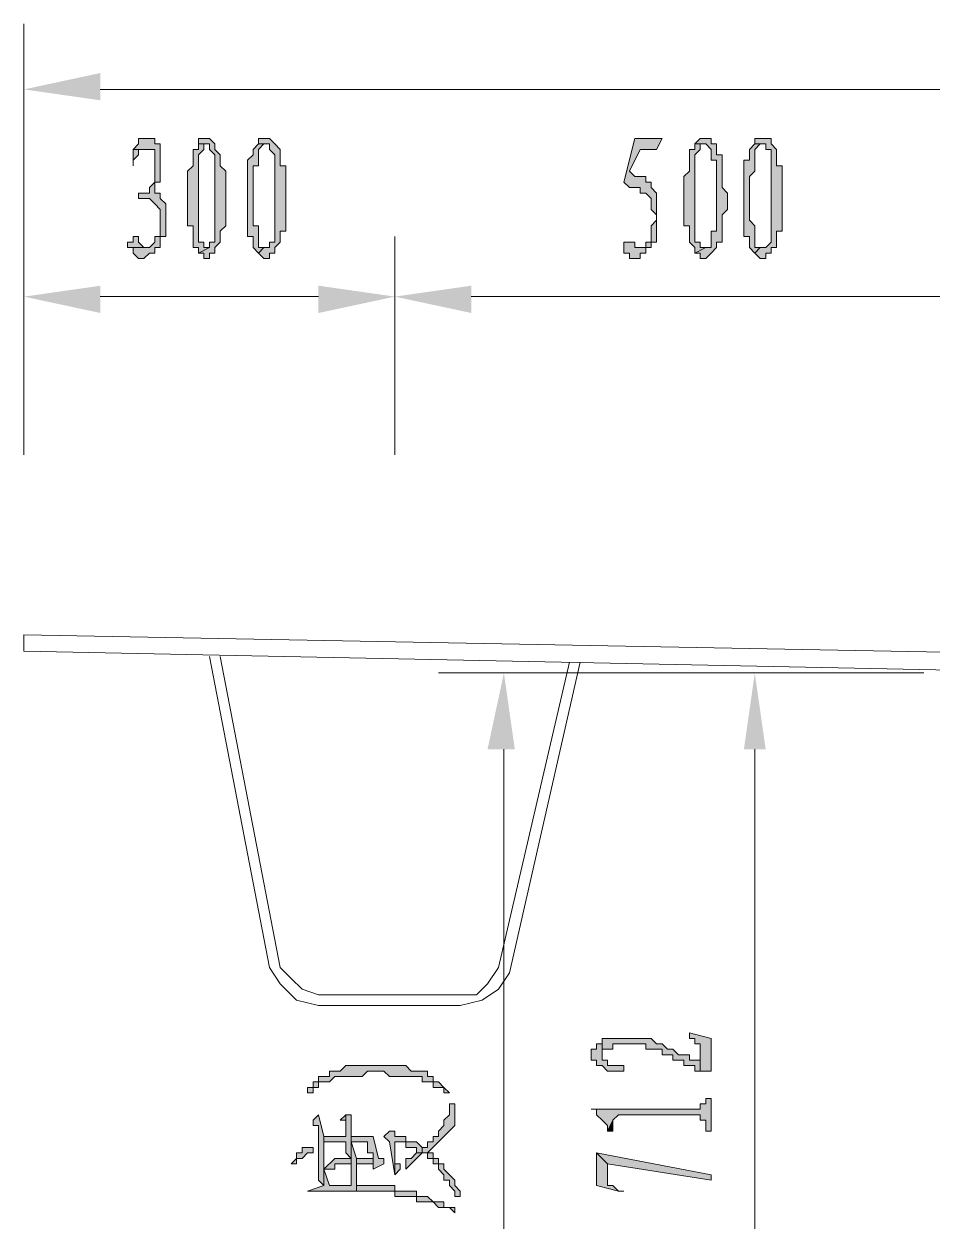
# Model space of a CAD drawing. Header units: millimetres. Extents: x 6 to 291, y 4 to 206.
# Drawn here: x 234.06 to 241.11, y 166.77 to 176.06 of the extents above; entities that cross this region are included whole.
import ezdxf

# ---------------------------------------------------------------- set-up
doc = ezdxf.new("R2010")
doc.units = ezdxf.units.MM
doc.layers.add('C00-00-00', color=7, linetype='Continuous')

msp = doc.modelspace()

# ---------------------------------------------------------------- hatches: boundary and pattern name
at = {"layer": 'C00-00-00'}
h = msp.add_hatch(color=256, dxfattribs=at)
h.dxf.hatch_style = 2
h.paths.add_polyline_path([(234.653668, 175.683337), (234.653668, 175.47167), (234.061004, 175.556334)])
h = msp.add_hatch(color=256, dxfattribs=at)
h.dxf.hatch_style = 2
h.paths.add_polyline_path([(235.034669, 175.175338), (234.950002, 175.175338), (234.950002, 175.133004), (234.907669, 175.090671), (235.034669, 175.090671), (235.077002, 175.090671), (235.077002, 175.048338), (235.077002, 174.879004), (235.077002, 174.836671), (235.034669, 174.794338), (235.034669, 174.752004), (234.992335, 174.752004), (234.950002, 174.752004), (234.950002, 174.709671), (234.992335, 174.709671), (235.034669, 174.709671), (235.077002, 174.667338), (235.119335, 174.625004), (235.119335, 174.413338), (235.077002, 174.413338), (235.077002, 174.371004), (235.034669, 174.328671), (234.907669, 174.328671), (234.907669, 174.286338), (234.950002, 174.244004), (234.992335, 174.244004), (235.034669, 174.286338), (235.077002, 174.286338), (235.077002, 174.328671), (235.119335, 174.328671), (235.119335, 174.371004), (235.119335, 174.413338), (235.161669, 174.413338), (235.161669, 174.455671), (235.161669, 174.498004), (235.161669, 174.625004), (235.161669, 174.667338), (235.119335, 174.709671), (235.119335, 174.752004), (235.077002, 174.752004), (235.077002, 174.794338), (235.077002, 174.836671), (235.119335, 174.836671), (235.119335, 174.879004), (235.119335, 175.090671), (235.119335, 175.133004), (235.077002, 175.133004), (235.077002, 175.175338)])
h = msp.add_hatch(color=256, dxfattribs=at)
h.dxf.hatch_style = 2
h.paths.add_polyline_path([(235.500338, 175.175338), (235.415671, 175.175338), (235.415671, 175.133004), (235.500338, 175.133004), (235.500338, 175.090671), (235.542671, 175.048338), (235.542671, 175.006004), (235.542671, 174.963671), (235.542671, 174.709671), (235.542671, 174.455671), (235.542671, 174.371004), (235.500338, 174.371004), (235.500338, 174.328671), (235.415671, 174.286338), (235.458004, 174.286338), (235.458004, 174.244004), (235.500338, 174.244004), (235.500338, 174.286338), (235.542671, 174.286338), (235.542671, 174.328671), (235.585004, 174.371004), (235.585004, 174.413338), (235.585004, 174.455671), (235.627338, 174.498004), (235.627338, 174.921338), (235.585004, 174.963671), (235.585004, 175.006004), (235.585004, 175.048338), (235.542671, 175.090671), (235.542671, 175.133004)])
h = msp.add_hatch(color=256, dxfattribs=at)
h.dxf.hatch_style = 2
h.paths.add_polyline_path([(235.923665, 175.175338), (235.881331, 175.175338), (235.881331, 175.133004), (235.923665, 175.133004), (235.965998, 175.133004), (235.965998, 175.090671), (236.008331, 175.048338), (236.008331, 175.006004), (236.008331, 174.709671), (236.008331, 174.455671), (236.008331, 174.371004), (235.965998, 174.371004), (235.965998, 174.328671), (235.923665, 174.328671), (235.881331, 174.286338), (235.923665, 174.244004), (235.965998, 174.244004), (235.965998, 174.286338), (236.008331, 174.286338), (236.008331, 174.328671), (236.050665, 174.371004), (236.050665, 174.455671), (236.092998, 174.455671), (236.092998, 174.625004), (236.092998, 174.667338), (236.092998, 174.752004), (236.092998, 174.794338), (236.092998, 174.963671), (236.050665, 174.963671), (236.050665, 175.048338), (236.050665, 175.090671), (236.008331, 175.133004), (235.965998, 175.175338)])
h = msp.add_hatch(color=256, dxfattribs=at)
h.dxf.hatch_style = 2
h.paths.add_polyline_path([(239.013996, 175.175338), (238.802329, 175.175338), (238.717663, 174.836671), (238.759996, 174.794338), (238.802329, 174.794338), (238.844663, 174.794338), (238.844663, 174.752004), (238.886996, 174.752004), (238.929329, 174.709671), (238.929329, 174.667338), (238.929329, 174.625004), (238.971663, 174.582671), (238.971663, 174.540338), (238.929329, 174.498004), (238.929329, 174.455671), (238.929329, 174.413338), (238.929329, 174.371004), (238.886996, 174.371004), (238.886996, 174.328671), (238.844663, 174.328671), (238.802329, 174.328671), (238.886996, 174.328671), (238.929329, 174.328671), (238.929329, 174.371004), (238.971663, 174.371004), (238.971663, 174.413338), (238.971663, 174.455671), (238.971663, 174.709671), (238.971663, 174.752004), (238.929329, 174.794338), (238.929329, 174.836671), (238.886996, 174.836671), (238.886996, 174.879004), (238.844663, 174.879004), (238.802329, 174.879004), (238.759996, 174.921338), (238.844663, 175.090671), (238.971663, 175.090671)])
h = msp.add_hatch(color=256, dxfattribs=at)
h.dxf.hatch_style = 2
h.paths.add_polyline_path([(239.352671, 175.175338), (239.310337, 175.175338), (239.268004, 175.133004), (239.352671, 175.133004), (239.395004, 175.090671), (239.395004, 175.006004), (239.437337, 175.006004), (239.437337, 174.709671), (239.437337, 174.455671), (239.395004, 174.455671), (239.395004, 174.371004), (239.395004, 174.328671), (239.352671, 174.328671), (239.268004, 174.286338), (239.310337, 174.286338), (239.310337, 174.244004), (239.352671, 174.244004), (239.395004, 174.286338), (239.437337, 174.328671), (239.437337, 174.371004), (239.479671, 174.371004), (239.479671, 174.455671), (239.479671, 174.582671), (239.522004, 174.625004), (239.522004, 174.752004), (239.479671, 174.794338), (239.479671, 174.963671), (239.479671, 175.048338), (239.437337, 175.048338), (239.437337, 175.090671), (239.437337, 175.133004), (239.395004, 175.133004), (239.395004, 175.175338)])
h = msp.add_hatch(color=256, dxfattribs=at)
h.dxf.hatch_style = 2
h.paths.add_polyline_path([(239.775997, 175.175338), (239.733664, 175.175338), (239.733664, 175.133004), (239.775997, 175.133004), (239.818331, 175.133004), (239.818331, 175.090671), (239.860664, 175.090671), (239.860664, 175.048338), (239.860664, 175.006004), (239.860664, 174.709671), (239.860664, 174.455671), (239.860664, 174.413338), (239.860664, 174.371004), (239.818331, 174.328671), (239.775997, 174.328671), (239.733664, 174.286338), (239.775997, 174.244004), (239.818331, 174.244004), (239.818331, 174.286338), (239.860664, 174.286338), (239.860664, 174.328671), (239.902997, 174.328671), (239.902997, 174.371004), (239.902997, 174.455671), (239.945331, 174.455671), (239.945331, 174.582671), (239.945331, 174.836671), (239.945331, 174.963671), (239.902997, 174.963671), (239.902997, 175.048338), (239.902997, 175.090671), (239.860664, 175.133004), (239.860664, 175.175338), (239.818331, 175.175338)])
h = msp.add_hatch(color=256, dxfattribs=at)
h.dxf.hatch_style = 2
h.paths.add_polyline_path([(234.907674, 175.090669), (234.907674, 175.048336), (234.907674, 174.963669), (234.907674, 175.006002), (234.950007, 175.048336), (234.950007, 175.090669), (234.99234, 175.090669)])
h = msp.add_hatch(color=256, dxfattribs=at)
h.dxf.hatch_style = 2
h.paths.add_polyline_path([(235.415669, 175.133004), (235.415669, 175.09067), (235.373336, 175.09067), (235.373336, 175.048337), (235.373336, 175.006004), (235.373336, 174.96367), (235.331003, 174.921337), (235.331003, 174.498004), (235.373336, 174.498004), (235.373336, 174.45567), (235.373336, 174.413337), (235.373336, 174.371004), (235.373336, 174.32867), (235.415669, 174.32867), (235.415669, 174.286337), (235.500336, 174.32867), (235.458003, 174.32867), (235.458003, 174.371004), (235.415669, 174.371004), (235.415669, 174.45567), (235.415669, 174.498004), (235.415669, 174.96367), (235.415669, 175.006004), (235.415669, 175.048337), (235.458003, 175.09067), (235.458003, 175.133004), (235.500336, 175.133004)])
h = msp.add_hatch(color=256, dxfattribs=at)
h.dxf.hatch_style = 2
h.paths.add_polyline_path([(235.881339, 175.133004), (235.839005, 175.09067), (235.839005, 175.048337), (235.796672, 175.006004), (235.796672, 174.921337), (235.796672, 174.879004), (235.796672, 174.498004), (235.796672, 174.45567), (235.796672, 174.413337), (235.839005, 174.413337), (235.839005, 174.371004), (235.839005, 174.32867), (235.881339, 174.286337), (235.923672, 174.32867), (235.881339, 174.32867), (235.881339, 174.371004), (235.881339, 174.498004), (235.839005, 174.498004), (235.839005, 174.96367), (235.881339, 174.96367), (235.881339, 175.048337), (235.881339, 175.09067), (235.923672, 175.133004)])
h = msp.add_hatch(color=256, dxfattribs=at)
h.dxf.hatch_style = 2
h.paths.add_polyline_path([(239.268002, 175.133004), (239.268002, 175.09067), (239.225669, 175.09067), (239.225669, 175.048337), (239.225669, 175.006004), (239.225669, 174.921337), (239.183335, 174.879004), (239.183335, 174.498004), (239.225669, 174.498004), (239.225669, 174.45567), (239.225669, 174.413337), (239.225669, 174.371004), (239.268002, 174.32867), (239.268002, 174.286337), (239.352669, 174.32867), (239.310335, 174.32867), (239.310335, 174.371004), (239.268002, 174.371004), (239.268002, 174.498004), (239.268002, 174.921337), (239.268002, 174.96367), (239.268002, 175.048337), (239.310335, 175.09067), (239.310335, 175.133004), (239.352669, 175.133004)])
h = msp.add_hatch(color=256, dxfattribs=at)
h.dxf.hatch_style = 2
h.paths.add_polyline_path([(239.733671, 175.133004), (239.691338, 175.09067), (239.691338, 175.048337), (239.691338, 175.006004), (239.649004, 175.006004), (239.649004, 174.921337), (239.649004, 174.879004), (239.649004, 174.540337), (239.649004, 174.498004), (239.649004, 174.45567), (239.649004, 174.413337), (239.691338, 174.413337), (239.691338, 174.371004), (239.691338, 174.32867), (239.733671, 174.286337), (239.776004, 174.32867), (239.733671, 174.32867), (239.733671, 174.371004), (239.733671, 174.413337), (239.733671, 174.498004), (239.691338, 174.540337), (239.691338, 174.879004), (239.733671, 174.921337), (239.733671, 175.048337), (239.733671, 175.09067), (239.776004, 175.133004)])
h = msp.add_hatch(color=256, dxfattribs=at)
h.dxf.hatch_style = 2
h.paths.add_polyline_path([(234.907674, 174.413336), (234.907674, 174.371003), (234.86534, 174.371003), (234.86534, 174.32867), (234.907674, 174.32867), (234.99234, 174.32867), (234.950007, 174.371003), (234.950007, 174.413336)])
h = msp.add_hatch(color=256, dxfattribs=at)
h.dxf.hatch_style = 2
h.paths.add_polyline_path([(238.760006, 174.371002), (238.717673, 174.371002), (238.717673, 174.286336), (238.760006, 174.286336), (238.760006, 174.244002), (238.844673, 174.244002), (238.844673, 174.286336), (238.887006, 174.286336), (238.887006, 174.328669), (238.80234, 174.328669), (238.80234, 174.371002)])
h = msp.add_hatch(color=256, dxfattribs=at)
h.dxf.hatch_style = 2
h.paths.add_polyline_path([(234.653668, 174.032336), (234.653668, 173.820668), (234.061004, 173.947667)])
h = msp.add_hatch(color=256, dxfattribs=at)
h.dxf.hatch_style = 2
h.paths.add_polyline_path([(236.347008, 174.032336), (236.347008, 173.820668), (236.939672, 173.947667)])
h = msp.add_hatch(color=256, dxfattribs=at)
h.dxf.hatch_style = 2
h.paths.add_polyline_path([(237.532336, 174.032336), (237.532336, 173.820668), (236.939672, 173.947667)])
h = msp.add_hatch(color=256, dxfattribs=at)
h.dxf.hatch_style = 2
h.paths.add_polyline_path([(237.659331, 170.434001), (237.870994, 170.434001), (237.786326, 171.026669)])
h = msp.add_hatch(color=256, dxfattribs=at)
h.dxf.hatch_style = 2
h.paths.add_polyline_path([(239.649003, 170.434001), (239.81834, 170.434001), (239.733671, 171.026669)])
h = msp.add_hatch(color=256, dxfattribs=at)
h.dxf.hatch_style = 2
h.paths.add_polyline_path([(238.463674, 168.063336), (238.463674, 168.021003), (238.506008, 168.021003), (238.506008, 167.97867), (238.548341, 167.97867), (238.590674, 167.936336), (238.675341, 167.936336), (238.717674, 167.936336), (238.717674, 167.97867), (238.633008, 167.97867), (238.590674, 167.97867), (238.590674, 168.021003), (238.548341, 168.021003), (238.548341, 168.063336), (238.548341, 168.190336), (238.548341, 168.148003), (238.506008, 168.148003), (238.506008, 168.10567), (238.463674, 168.10567)])
h = msp.add_hatch(color=256, dxfattribs=at)
h.dxf.hatch_style = 2
h.paths.add_polyline_path([(238.548327, 168.190335), (238.548327, 168.063335), (238.548327, 168.105669), (238.59066, 168.105669), (238.632994, 168.105669), (238.632994, 168.148002), (238.886994, 168.148002), (238.886994, 168.105669), (238.929327, 168.105669), (238.97166, 168.105669), (239.013994, 168.105669), (239.013994, 168.063335), (239.056327, 168.063335), (239.09866, 168.063335), (239.09866, 168.021002), (239.140994, 168.021002), (239.183327, 168.021002), (239.183327, 167.978669), (239.22566, 167.978669), (239.267994, 167.978669), (239.267994, 167.936335), (239.310327, 167.936335), (239.310327, 168.021002), (239.267994, 168.021002), (239.22566, 168.021002), (239.22566, 168.063335), (239.183327, 168.063335), (239.140994, 168.063335), (239.09866, 168.105669), (239.056327, 168.105669), (239.013994, 168.148002), (238.97166, 168.148002), (238.929327, 168.190335), (238.886994, 168.190335), (238.84466, 168.190335), (238.632994, 168.190335), (238.59066, 168.190335)])
h = msp.add_hatch(color=256, dxfattribs=at)
h.dxf.hatch_style = 2
h.paths.add_polyline_path([(239.22566, 168.23267), (239.22566, 168.190336), (239.267993, 168.190336), (239.267993, 168.148003), (239.310326, 168.148003), (239.310326, 168.021003), (239.310326, 167.936336), (239.35266, 167.936336), (239.394993, 167.936336), (239.394993, 168.190336)])
h = msp.add_hatch(color=256, dxfattribs=at)
h.dxf.hatch_style = 2
h.paths.add_polyline_path([(236.262339, 167.767004), (236.304672, 167.767004), (236.304672, 167.809338), (236.347006, 167.809338), (236.347006, 167.851671), (236.389339, 167.851671), (236.431672, 167.851671), (236.474006, 167.894004), (236.516339, 167.894004), (236.685672, 167.894004), (236.728006, 167.936338), (236.812672, 167.936338), (236.855006, 167.936338), (236.897339, 167.894004), (237.066672, 167.894004), (237.109006, 167.894004), (237.151339, 167.894004), (237.151339, 167.851671), (237.193672, 167.851671), (237.236006, 167.851671), (237.236006, 167.809338), (237.278339, 167.809338), (237.320672, 167.809338), (237.320672, 167.767004), (237.363006, 167.767004), (237.320672, 167.809338), (237.278339, 167.851671), (237.236006, 167.851671), (237.236006, 167.894004), (237.193672, 167.894004), (237.193672, 167.936338), (237.151339, 167.936338), (237.109006, 167.936338), (237.066672, 167.936338), (237.024339, 167.978671), (236.982006, 167.978671), (236.939672, 167.978671), (236.643339, 167.978671), (236.558672, 167.978671), (236.516339, 167.936338), (236.474006, 167.936338), (236.431672, 167.936338), (236.431672, 167.894004), (236.389339, 167.894004), (236.347006, 167.894004), (236.347006, 167.851671), (236.304672, 167.851671), (236.304672, 167.809338), (236.262339, 167.809338)])
h = msp.add_hatch(color=256, dxfattribs=at)
h.dxf.hatch_style = 2
h.paths.add_polyline_path([(238.463674, 167.640001), (238.506008, 167.640001), (238.506008, 167.597668), (238.548341, 167.555335), (238.590674, 167.513001), (238.590674, 167.470668), (238.633008, 167.555335), (238.675341, 167.597668), (239.310341, 167.597668), (239.310341, 167.555335), (239.352674, 167.555335), (239.352674, 167.470668), (239.395008, 167.470668), (239.395008, 167.724668), (239.352674, 167.724668), (239.352674, 167.682335), (239.310341, 167.682335), (239.310341, 167.640001), (239.268008, 167.640001)])
h = msp.add_hatch(color=256, dxfattribs=at)
h.dxf.hatch_style = 2
h.paths.add_polyline_path([(237.02434, 167.259001), (237.02434, 167.174334), (237.15134, 167.301334), (237.193674, 167.301334), (237.193674, 167.259001), (237.193674, 167.301334), (237.40534, 167.513001), (237.40534, 167.682334), (237.363007, 167.682334), (237.363007, 167.640001), (237.363007, 167.597668), (237.320674, 167.555334), (237.320674, 167.513001), (237.27834, 167.470668), (237.27834, 167.428334), (237.236007, 167.428334), (237.236007, 167.386001), (237.193674, 167.386001), (237.193674, 167.343668), (237.15134, 167.343668), (237.15134, 167.301334), (237.109007, 167.301334), (237.066674, 167.259001)])
h = msp.add_hatch(color=256, dxfattribs=at)
h.dxf.hatch_style = 2
h.paths.add_polyline_path([(236.304665, 167.555337), (236.304665, 167.513004), (236.346999, 167.513004), (236.346999, 167.34367), (236.346999, 167.301337), (236.346999, 167.174337), (236.346999, 167.08967), (236.389332, 167.047337), (236.389332, 167.428337), (236.346999, 167.59767)])
h = msp.add_hatch(color=256, dxfattribs=at)
h.dxf.hatch_style = 2
h.paths.add_polyline_path([(236.389334, 167.174336), (236.474001, 167.174336), (236.474001, 167.21667), (236.601001, 167.21667), (236.601001, 167.174336), (236.601001, 167.08967), (236.601001, 167.047336), (236.601001, 167.428336), (236.601001, 167.59767), (236.601001, 167.259003), (236.558667, 167.259003), (236.474001, 167.259003)])
h = msp.add_hatch(color=256, dxfattribs=at)
h.dxf.hatch_style = 2
h.paths.add_polyline_path([(236.389334, 167.428334), (236.389334, 167.386001), (236.431667, 167.386001), (236.558667, 167.386001), (236.558667, 167.301334), (236.601001, 167.259001), (236.601001, 167.597667), (236.558667, 167.597667), (236.558667, 167.428334), (236.516334, 167.428334), (236.431667, 167.428334)])
h = msp.add_hatch(color=256, dxfattribs=at)
h.dxf.hatch_style = 2
h.paths.add_polyline_path([(236.516329, 167.555337), (236.558662, 167.555337), (236.558662, 167.47067), (236.558662, 167.428337), (236.558662, 167.59767)])
h = msp.add_hatch(color=256, dxfattribs=at)
h.dxf.hatch_style = 2
h.paths.add_polyline_path([(238.590669, 167.470668), (238.632996, 167.470668), (238.632996, 167.513003), (238.632996, 167.555337)])
h = msp.add_hatch(color=256, dxfattribs=at)
h.dxf.hatch_style = 2
h.paths.add_polyline_path([(236.855003, 167.428334), (236.897337, 167.386001), (236.93967, 167.132001), (236.93967, 167.386001), (236.982003, 167.386001), (237.024337, 167.386001), (237.024337, 167.343667), (237.06667, 167.343667), (237.109003, 167.343667), (237.109003, 167.301334), (237.151337, 167.301334), (237.151337, 167.343667), (237.109003, 167.386001), (237.06667, 167.386001), (237.024337, 167.386001), (237.024337, 167.428334), (236.982003, 167.428334), (236.93967, 167.428334), (236.93967, 167.470667), (236.897337, 167.470667)])
h = msp.add_hatch(color=256, dxfattribs=at)
h.dxf.hatch_style = 2
h.paths.add_polyline_path([(236.262339, 167.005003), (236.304672, 167.005003), (236.347006, 167.005003), (236.389339, 167.005003), (236.643339, 167.005003), (236.643339, 167.047336), (236.643339, 167.08967), (236.643339, 167.132003), (236.643339, 167.21667), (236.643339, 167.259003), (236.601006, 167.386003), (236.601006, 167.428336), (236.601006, 167.047336), (236.558672, 167.047336), (236.431672, 167.047336), (236.389339, 167.174336), (236.389339, 167.386003), (236.389339, 167.428336), (236.389339, 167.047336)])
h = msp.add_hatch(color=256, dxfattribs=at)
h.dxf.hatch_style = 2
h.paths.add_polyline_path([(236.600997, 167.428334), (236.600997, 167.386001), (236.643331, 167.386001), (236.685664, 167.386001), (236.727997, 167.386001), (236.727997, 167.343667), (236.727997, 167.301334), (236.770331, 167.301334), (236.770331, 167.259001), (236.770331, 167.174334), (236.854997, 167.216667), (236.854997, 167.259001), (236.812664, 167.259001), (236.770331, 167.428334), (236.727997, 167.428334)])
h = msp.add_hatch(color=256, dxfattribs=at)
h.dxf.hatch_style = 2
h.paths.add_polyline_path([(236.939672, 167.132002), (236.982005, 167.174335), (236.982005, 167.216669), (236.939672, 167.216669), (236.939672, 167.386002)])
h = msp.add_hatch(color=256, dxfattribs=at)
h.dxf.hatch_style = 2
h.paths.add_polyline_path([(236.135328, 167.21667), (236.177661, 167.21667), (236.177661, 167.259004), (236.219995, 167.259004), (236.262328, 167.301337), (236.304661, 167.301337), (236.304661, 167.34367), (236.219995, 167.34367), (236.219995, 167.301337), (236.177661, 167.301337), (236.177661, 167.259004)])
h = msp.add_hatch(color=256, dxfattribs=at)
h.dxf.hatch_style = 2
h.paths.add_polyline_path([(236.64334, 167.259001), (236.64334, 167.216668), (236.685673, 167.216668), (236.77034, 167.216668), (236.77034, 167.174334), (236.77034, 167.259001)])
h = msp.add_hatch(color=256, dxfattribs=at)
h.dxf.hatch_style = 2
h.paths.add_polyline_path([(237.193661, 167.259001), (237.235995, 167.259001), (237.235995, 167.216668), (237.278328, 167.216668), (237.278328, 167.174334), (237.320661, 167.132001), (237.320661, 167.089668), (237.362995, 167.089668), (237.362995, 167.047334), (237.405328, 167.005001), (237.405328, 166.962668), (237.447661, 166.962668), (237.447661, 167.005001), (237.405328, 167.047334), (237.405328, 167.089668), (237.362995, 167.132001), (237.320661, 167.174334), (237.320661, 167.216668), (237.278328, 167.216668), (237.278328, 167.259001), (237.235995, 167.259001), (237.235995, 167.301334), (237.193661, 167.301334)])
h = msp.add_hatch(color=256, dxfattribs=at)
h.dxf.hatch_style = 2
h.paths.add_polyline_path([(238.506001, 167.301335), (238.506001, 167.047335), (238.675334, 167.005002), (238.717667, 167.005002), (238.675334, 167.005002), (238.633001, 167.047335), (238.590667, 167.047335), (238.590667, 167.089669), (238.590667, 167.216669)])
h = msp.add_hatch(color=256, dxfattribs=at)
h.dxf.hatch_style = 2
h.paths.add_polyline_path([(238.506001, 167.301335), (238.590669, 167.21667), (239.394997, 167.089668), (239.394997, 167.132002)])
h = msp.add_hatch(color=256, dxfattribs=at)
h.dxf.hatch_style = 2
h.paths.add_polyline_path([(236.64334, 167.005003), (236.685673, 167.005003), (236.728006, 167.005003), (236.939673, 167.005003), (236.939673, 166.96267), (237.02434, 166.96267), (237.066673, 166.96267), (237.109006, 166.96267), (237.109006, 166.920336), (237.15134, 166.920336), (237.193673, 166.920336), (237.236006, 166.920336), (237.27834, 166.878003), (237.320673, 166.878003), (237.363006, 166.878003), (237.40534, 166.83567), (237.40534, 166.878003), (237.363006, 166.878003), (237.320673, 166.878003), (237.320673, 166.920336), (237.27834, 166.920336), (237.236006, 166.920336), (237.193673, 166.96267), (237.15134, 166.96267), (237.109006, 166.96267), (237.109006, 167.005003), (237.066673, 167.005003), (237.02434, 167.005003), (236.939673, 167.005003), (236.939673, 167.047336), (236.728006, 167.047336), (236.685673, 167.047336), (236.64334, 167.047336)])

# ---------------------------------------------------------------- linework, layer by layer
at = {"layer": 'C00-00-00', "lineweight": 5}
for points in [[(234.061004, 174.413336), (234.061004, 176.064334)], [(234.653668, 175.556334), (260.392326, 175.556334)], [(234.061004, 172.720001), (234.061004, 174.413336)], [(236.939672, 172.720001), (236.939672, 174.413336)], [(236.939672, 172.720001), (236.939672, 174.413336)], [(234.653668, 173.947667), (236.347008, 173.947667)], [(237.532336, 173.947667), (241.173005, 173.947667)], [(234.061004, 171.323001), (260.985006, 170.815001)], [(234.061004, 171.323001), (234.061004, 171.196002)], [(234.061004, 171.196002), (260.985006, 170.645668)], [(235.500338, 171.153668), (235.966007, 168.740669), (236.05066, 168.61367), (236.177671, 168.486667), (236.347008, 168.444337)], [(235.585006, 171.153668), (236.05066, 168.740669), (236.135328, 168.656001), (236.219997, 168.571336), (236.347008, 168.529002)], [(237.743999, 168.740669), (238.294337, 171.111338)], [(237.828668, 168.698335), (238.379006, 171.111338)], [(239.268002, 171.026669), (237.27833, 171.026669)], [(241.045994, 171.026669), (239.268002, 171.026669)], [(237.786326, 170.434001), (237.786326, 157.437669)], [(239.733671, 170.434001), (239.733671, 164.761338)], [(236.347008, 168.444337), (237.447667, 168.444337), (237.617004, 168.486667), (237.743999, 168.571336), (237.828668, 168.698335)], [(237.447667, 168.529002), (237.574662, 168.529002), (237.659331, 168.61367), (237.743999, 168.740669)], [(237.447667, 168.529002), (236.347008, 168.529002)]]:
    msp.add_lwpolyline(points, dxfattribs=at)
at = {"layer": 'C00-00-00', "lineweight": 13}
for points in [[(235.034669, 175.175338), (234.950002, 175.175338), (234.950002, 175.133004), (234.907669, 175.090671), (235.034669, 175.090671), (235.077002, 175.090671), (235.077002, 175.048338), (235.077002, 174.879004), (235.077002, 174.836671), (235.034669, 174.794338), (235.034669, 174.752004), (234.992335, 174.752004), (234.950002, 174.752004), (234.950002, 174.709671), (234.992335, 174.709671), (235.034669, 174.709671), (235.077002, 174.667338), (235.119335, 174.625004), (235.119335, 174.413338), (235.077002, 174.413338), (235.077002, 174.371004), (235.034669, 174.328671), (234.907669, 174.328671), (234.907669, 174.286338), (234.950002, 174.244004), (234.992335, 174.244004), (235.034669, 174.286338), (235.077002, 174.286338), (235.077002, 174.328671), (235.119335, 174.328671), (235.119335, 174.371004), (235.119335, 174.413338), (235.161669, 174.413338), (235.161669, 174.455671), (235.161669, 174.498004), (235.161669, 174.625004), (235.161669, 174.667338), (235.119335, 174.709671), (235.119335, 174.752004), (235.077002, 174.752004), (235.077002, 174.794338), (235.077002, 174.836671), (235.119335, 174.836671), (235.119335, 174.879004), (235.119335, 175.090671), (235.119335, 175.133004), (235.077002, 175.133004), (235.077002, 175.175338)], [(235.500338, 175.175338), (235.415671, 175.175338), (235.415671, 175.133004), (235.500338, 175.133004), (235.500338, 175.090671), (235.542671, 175.048338), (235.542671, 175.006004), (235.542671, 174.963671), (235.542671, 174.709671), (235.542671, 174.455671), (235.542671, 174.371004), (235.500338, 174.371004), (235.500338, 174.328671), (235.415671, 174.286338), (235.458004, 174.286338), (235.458004, 174.244004), (235.500338, 174.244004), (235.500338, 174.286338), (235.542671, 174.286338), (235.542671, 174.328671), (235.585004, 174.371004), (235.585004, 174.413338), (235.585004, 174.455671), (235.627338, 174.498004), (235.627338, 174.921338), (235.585004, 174.963671), (235.585004, 175.006004), (235.585004, 175.048338), (235.542671, 175.090671), (235.542671, 175.133004)], [(235.923665, 175.175338), (235.881331, 175.175338), (235.881331, 175.133004), (235.923665, 175.133004), (235.965998, 175.133004), (235.965998, 175.090671), (236.008331, 175.048338), (236.008331, 175.006004), (236.008331, 174.709671), (236.008331, 174.455671), (236.008331, 174.371004), (235.965998, 174.371004), (235.965998, 174.328671), (235.923665, 174.328671), (235.881331, 174.286338), (235.923665, 174.244004), (235.965998, 174.244004), (235.965998, 174.286338), (236.008331, 174.286338), (236.008331, 174.328671), (236.050665, 174.371004), (236.050665, 174.455671), (236.092998, 174.455671), (236.092998, 174.625004), (236.092998, 174.667338), (236.092998, 174.752004), (236.092998, 174.794338), (236.092998, 174.963671), (236.050665, 174.963671), (236.050665, 175.048338), (236.050665, 175.090671), (236.008331, 175.133004), (235.965998, 175.175338)], [(239.013996, 175.175338), (238.802329, 175.175338), (238.717663, 174.836671), (238.759996, 174.794338), (238.802329, 174.794338), (238.844663, 174.794338), (238.844663, 174.752004), (238.886996, 174.752004), (238.929329, 174.709671), (238.929329, 174.667338), (238.929329, 174.625004), (238.971663, 174.582671), (238.971663, 174.540338), (238.929329, 174.498004), (238.929329, 174.455671), (238.929329, 174.413338), (238.929329, 174.371004), (238.886996, 174.371004), (238.886996, 174.328671), (238.844663, 174.328671), (238.802329, 174.328671), (238.886996, 174.328671), (238.929329, 174.328671), (238.929329, 174.371004), (238.971663, 174.371004), (238.971663, 174.413338), (238.971663, 174.455671), (238.971663, 174.709671), (238.971663, 174.752004), (238.929329, 174.794338), (238.929329, 174.836671), (238.886996, 174.836671), (238.886996, 174.879004), (238.844663, 174.879004), (238.802329, 174.879004), (238.759996, 174.921338), (238.844663, 175.090671), (238.971663, 175.090671)], [(239.352671, 175.175338), (239.310337, 175.175338), (239.268004, 175.133004), (239.352671, 175.133004), (239.395004, 175.090671), (239.395004, 175.006004), (239.437337, 175.006004), (239.437337, 174.709671), (239.437337, 174.455671), (239.395004, 174.455671), (239.395004, 174.371004), (239.395004, 174.328671), (239.352671, 174.328671), (239.268004, 174.286338), (239.310337, 174.286338), (239.310337, 174.244004), (239.352671, 174.244004), (239.395004, 174.286338), (239.437337, 174.328671), (239.437337, 174.371004), (239.479671, 174.371004), (239.479671, 174.455671), (239.479671, 174.582671), (239.522004, 174.625004), (239.522004, 174.752004), (239.479671, 174.794338), (239.479671, 174.963671), (239.479671, 175.048338), (239.437337, 175.048338), (239.437337, 175.090671), (239.437337, 175.133004), (239.395004, 175.133004), (239.395004, 175.175338)], [(239.775997, 175.175338), (239.733664, 175.175338), (239.733664, 175.133004), (239.775997, 175.133004), (239.818331, 175.133004), (239.818331, 175.090671), (239.860664, 175.090671), (239.860664, 175.048338), (239.860664, 175.006004), (239.860664, 174.709671), (239.860664, 174.455671), (239.860664, 174.413338), (239.860664, 174.371004), (239.818331, 174.328671), (239.775997, 174.328671), (239.733664, 174.286338), (239.775997, 174.244004), (239.818331, 174.244004), (239.818331, 174.286338), (239.860664, 174.286338), (239.860664, 174.328671), (239.902997, 174.328671), (239.902997, 174.371004), (239.902997, 174.455671), (239.945331, 174.455671), (239.945331, 174.582671), (239.945331, 174.836671), (239.945331, 174.963671), (239.902997, 174.963671), (239.902997, 175.048338), (239.902997, 175.090671), (239.860664, 175.133004), (239.860664, 175.175338), (239.818331, 175.175338)], [(234.907674, 175.090669), (234.907674, 175.048336), (234.907674, 174.963669), (234.907674, 175.006002), (234.950007, 175.048336), (234.950007, 175.090669), (234.99234, 175.090669)], [(235.415669, 175.133004), (235.415669, 175.09067), (235.373336, 175.09067), (235.373336, 175.048337), (235.373336, 175.006004), (235.373336, 174.96367), (235.331003, 174.921337), (235.331003, 174.498004), (235.373336, 174.498004), (235.373336, 174.45567), (235.373336, 174.413337), (235.373336, 174.371004), (235.373336, 174.32867), (235.415669, 174.32867), (235.415669, 174.286337), (235.500336, 174.32867), (235.458003, 174.32867), (235.458003, 174.371004), (235.415669, 174.371004), (235.415669, 174.45567), (235.415669, 174.498004), (235.415669, 174.96367), (235.415669, 175.006004), (235.415669, 175.048337), (235.458003, 175.09067), (235.458003, 175.133004), (235.500336, 175.133004)], [(235.881339, 175.133004), (235.839005, 175.09067), (235.839005, 175.048337), (235.796672, 175.006004), (235.796672, 174.921337), (235.796672, 174.879004), (235.796672, 174.498004), (235.796672, 174.45567), (235.796672, 174.413337), (235.839005, 174.413337), (235.839005, 174.371004), (235.839005, 174.32867), (235.881339, 174.286337), (235.923672, 174.32867), (235.881339, 174.32867), (235.881339, 174.371004), (235.881339, 174.498004), (235.839005, 174.498004), (235.839005, 174.96367), (235.881339, 174.96367), (235.881339, 175.048337), (235.881339, 175.09067), (235.923672, 175.133004)], [(239.268002, 175.133004), (239.268002, 175.09067), (239.225669, 175.09067), (239.225669, 175.048337), (239.225669, 175.006004), (239.225669, 174.921337), (239.183335, 174.879004), (239.183335, 174.498004), (239.225669, 174.498004), (239.225669, 174.45567), (239.225669, 174.413337), (239.225669, 174.371004), (239.268002, 174.32867), (239.268002, 174.286337), (239.352669, 174.32867), (239.310335, 174.32867), (239.310335, 174.371004), (239.268002, 174.371004), (239.268002, 174.498004), (239.268002, 174.921337), (239.268002, 174.96367), (239.268002, 175.048337), (239.310335, 175.09067), (239.310335, 175.133004), (239.352669, 175.133004)], [(239.733671, 175.133004), (239.691338, 175.09067), (239.691338, 175.048337), (239.691338, 175.006004), (239.649004, 175.006004), (239.649004, 174.921337), (239.649004, 174.879004), (239.649004, 174.540337), (239.649004, 174.498004), (239.649004, 174.45567), (239.649004, 174.413337), (239.691338, 174.413337), (239.691338, 174.371004), (239.691338, 174.32867), (239.733671, 174.286337), (239.776004, 174.32867), (239.733671, 174.32867), (239.733671, 174.371004), (239.733671, 174.413337), (239.733671, 174.498004), (239.691338, 174.540337), (239.691338, 174.879004), (239.733671, 174.921337), (239.733671, 175.048337), (239.733671, 175.09067), (239.776004, 175.133004)], [(234.907674, 174.413336), (234.907674, 174.371003), (234.86534, 174.371003), (234.86534, 174.32867), (234.907674, 174.32867), (234.99234, 174.32867), (234.950007, 174.371003), (234.950007, 174.413336)], [(238.760006, 174.371002), (238.717673, 174.371002), (238.717673, 174.286336), (238.760006, 174.286336), (238.760006, 174.244002), (238.844673, 174.244002), (238.844673, 174.286336), (238.887006, 174.286336), (238.887006, 174.328669), (238.80234, 174.328669), (238.80234, 174.371002)], [(238.463674, 168.063336), (238.463674, 168.021003), (238.506008, 168.021003), (238.506008, 167.97867), (238.548341, 167.97867), (238.590674, 167.936336), (238.675341, 167.936336), (238.717674, 167.936336), (238.717674, 167.97867), (238.633008, 167.97867), (238.590674, 167.97867), (238.590674, 168.021003), (238.548341, 168.021003), (238.548341, 168.063336), (238.548341, 168.190336), (238.548341, 168.148003), (238.506008, 168.148003), (238.506008, 168.10567), (238.463674, 168.10567)], [(238.548327, 168.190335), (238.548327, 168.063335), (238.548327, 168.105669), (238.59066, 168.105669), (238.632994, 168.105669), (238.632994, 168.148002), (238.886994, 168.148002), (238.886994, 168.105669), (238.929327, 168.105669), (238.97166, 168.105669), (239.013994, 168.105669), (239.013994, 168.063335), (239.056327, 168.063335), (239.09866, 168.063335), (239.09866, 168.021002), (239.140994, 168.021002), (239.183327, 168.021002), (239.183327, 167.978669), (239.22566, 167.978669), (239.267994, 167.978669), (239.267994, 167.936335), (239.310327, 167.936335), (239.310327, 168.021002), (239.267994, 168.021002), (239.22566, 168.021002), (239.22566, 168.063335), (239.183327, 168.063335), (239.140994, 168.063335), (239.09866, 168.105669), (239.056327, 168.105669), (239.013994, 168.148002), (238.97166, 168.148002), (238.929327, 168.190335), (238.886994, 168.190335), (238.84466, 168.190335), (238.632994, 168.190335), (238.59066, 168.190335)], [(239.22566, 168.23267), (239.22566, 168.190336), (239.267993, 168.190336), (239.267993, 168.148003), (239.310326, 168.148003), (239.310326, 168.021003), (239.310326, 167.936336), (239.35266, 167.936336), (239.394993, 167.936336), (239.394993, 168.190336)], [(236.262339, 167.767004), (236.304672, 167.767004), (236.304672, 167.809338), (236.347006, 167.809338), (236.347006, 167.851671), (236.389339, 167.851671), (236.431672, 167.851671), (236.474006, 167.894004), (236.516339, 167.894004), (236.685672, 167.894004), (236.728006, 167.936338), (236.812672, 167.936338), (236.855006, 167.936338), (236.897339, 167.894004), (237.066672, 167.894004), (237.109006, 167.894004), (237.151339, 167.894004), (237.151339, 167.851671), (237.193672, 167.851671), (237.236006, 167.851671), (237.236006, 167.809338), (237.278339, 167.809338), (237.320672, 167.809338), (237.320672, 167.767004), (237.363006, 167.767004), (237.320672, 167.809338), (237.278339, 167.851671), (237.236006, 167.851671), (237.236006, 167.894004), (237.193672, 167.894004), (237.193672, 167.936338), (237.151339, 167.936338), (237.109006, 167.936338), (237.066672, 167.936338), (237.024339, 167.978671), (236.982006, 167.978671), (236.939672, 167.978671), (236.643339, 167.978671), (236.558672, 167.978671), (236.516339, 167.936338), (236.474006, 167.936338), (236.431672, 167.936338), (236.431672, 167.894004), (236.389339, 167.894004), (236.347006, 167.894004), (236.347006, 167.851671), (236.304672, 167.851671), (236.304672, 167.809338), (236.262339, 167.809338)], [(238.463674, 167.640001), (238.506008, 167.640001), (238.506008, 167.597668), (238.548341, 167.555335), (238.590674, 167.513001), (238.590674, 167.470668), (238.633008, 167.555335), (238.675341, 167.597668), (239.310341, 167.597668), (239.310341, 167.555335), (239.352674, 167.555335), (239.352674, 167.470668), (239.395008, 167.470668), (239.395008, 167.724668), (239.352674, 167.724668), (239.352674, 167.682335), (239.310341, 167.682335), (239.310341, 167.640001), (239.268008, 167.640001)], [(237.02434, 167.259001), (237.02434, 167.174334), (237.15134, 167.301334), (237.193674, 167.301334), (237.193674, 167.259001), (237.193674, 167.301334), (237.40534, 167.513001), (237.40534, 167.682334), (237.363007, 167.682334), (237.363007, 167.640001), (237.363007, 167.597668), (237.320674, 167.555334), (237.320674, 167.513001), (237.27834, 167.470668), (237.27834, 167.428334), (237.236007, 167.428334), (237.236007, 167.386001), (237.193674, 167.386001), (237.193674, 167.343668), (237.15134, 167.343668), (237.15134, 167.301334), (237.109007, 167.301334), (237.066674, 167.259001)], [(236.304665, 167.555337), (236.304665, 167.513004), (236.346999, 167.513004), (236.346999, 167.34367), (236.346999, 167.301337), (236.346999, 167.174337), (236.346999, 167.08967), (236.389332, 167.047337), (236.389332, 167.428337), (236.346999, 167.59767)], [(236.389334, 167.174336), (236.474001, 167.174336), (236.474001, 167.21667), (236.601001, 167.21667), (236.601001, 167.174336), (236.601001, 167.08967), (236.601001, 167.047336), (236.601001, 167.428336), (236.601001, 167.59767), (236.601001, 167.259003), (236.558667, 167.259003), (236.474001, 167.259003)], [(236.389334, 167.428334), (236.389334, 167.386001), (236.431667, 167.386001), (236.558667, 167.386001), (236.558667, 167.301334), (236.601001, 167.259001), (236.601001, 167.597667), (236.558667, 167.597667), (236.558667, 167.428334), (236.516334, 167.428334), (236.431667, 167.428334)], [(236.516329, 167.555337), (236.558662, 167.555337), (236.558662, 167.47067), (236.558662, 167.428337), (236.558662, 167.59767)], [(238.590669, 167.470668), (238.632996, 167.470668), (238.632996, 167.513003), (238.632996, 167.555337)], [(236.855003, 167.428334), (236.897337, 167.386001), (236.93967, 167.132001), (236.93967, 167.386001), (236.982003, 167.386001), (237.024337, 167.386001), (237.024337, 167.343667), (237.06667, 167.343667), (237.109003, 167.343667), (237.109003, 167.301334), (237.151337, 167.301334), (237.151337, 167.343667), (237.109003, 167.386001), (237.06667, 167.386001), (237.024337, 167.386001), (237.024337, 167.428334), (236.982003, 167.428334), (236.93967, 167.428334), (236.93967, 167.470667), (236.897337, 167.470667)], [(236.262339, 167.005003), (236.304672, 167.005003), (236.347006, 167.005003), (236.389339, 167.005003), (236.643339, 167.005003), (236.643339, 167.047336), (236.643339, 167.08967), (236.643339, 167.132003), (236.643339, 167.21667), (236.643339, 167.259003), (236.601006, 167.386003), (236.601006, 167.428336), (236.601006, 167.047336), (236.558672, 167.047336), (236.431672, 167.047336), (236.389339, 167.174336), (236.389339, 167.386003), (236.389339, 167.428336), (236.389339, 167.047336)], [(236.600997, 167.428334), (236.600997, 167.386001), (236.643331, 167.386001), (236.685664, 167.386001), (236.727997, 167.386001), (236.727997, 167.343667), (236.727997, 167.301334), (236.770331, 167.301334), (236.770331, 167.259001), (236.770331, 167.174334), (236.854997, 167.216667), (236.854997, 167.259001), (236.812664, 167.259001), (236.770331, 167.428334), (236.727997, 167.428334)], [(236.939672, 167.132002), (236.982005, 167.174335), (236.982005, 167.216669), (236.939672, 167.216669), (236.939672, 167.386002)], [(236.135328, 167.21667), (236.177661, 167.21667), (236.177661, 167.259004), (236.219995, 167.259004), (236.262328, 167.301337), (236.304661, 167.301337), (236.304661, 167.34367), (236.219995, 167.34367), (236.219995, 167.301337), (236.177661, 167.301337), (236.177661, 167.259004)], [(236.64334, 167.259001), (236.64334, 167.216668), (236.685673, 167.216668), (236.77034, 167.216668), (236.77034, 167.174334), (236.77034, 167.259001)], [(237.193661, 167.259001), (237.235995, 167.259001), (237.235995, 167.216668), (237.278328, 167.216668), (237.278328, 167.174334), (237.320661, 167.132001), (237.320661, 167.089668), (237.362995, 167.089668), (237.362995, 167.047334), (237.405328, 167.005001), (237.405328, 166.962668), (237.447661, 166.962668), (237.447661, 167.005001), (237.405328, 167.047334), (237.405328, 167.089668), (237.362995, 167.132001), (237.320661, 167.174334), (237.320661, 167.216668), (237.278328, 167.216668), (237.278328, 167.259001), (237.235995, 167.259001), (237.235995, 167.301334), (237.193661, 167.301334)], [(238.506001, 167.301335), (238.506001, 167.047335), (238.675334, 167.005002), (238.717667, 167.005002), (238.675334, 167.005002), (238.633001, 167.047335), (238.590667, 167.047335), (238.590667, 167.089669), (238.590667, 167.216669)], [(238.506001, 167.301335), (238.590669, 167.21667), (239.394997, 167.089668), (239.394997, 167.132002)], [(236.64334, 167.005003), (236.685673, 167.005003), (236.728006, 167.005003), (236.939673, 167.005003), (236.939673, 166.96267), (237.02434, 166.96267), (237.066673, 166.96267), (237.109006, 166.96267), (237.109006, 166.920336), (237.15134, 166.920336), (237.193673, 166.920336), (237.236006, 166.920336), (237.27834, 166.878003), (237.320673, 166.878003), (237.363006, 166.878003), (237.40534, 166.83567), (237.40534, 166.878003), (237.363006, 166.878003), (237.320673, 166.878003), (237.320673, 166.920336), (237.27834, 166.920336), (237.236006, 166.920336), (237.193673, 166.96267), (237.15134, 166.96267), (237.109006, 166.96267), (237.109006, 167.005003), (237.066673, 167.005003), (237.02434, 167.005003), (236.939673, 167.005003), (236.939673, 167.047336), (236.728006, 167.047336), (236.685673, 167.047336), (236.64334, 167.047336)]]:
    msp.add_lwpolyline(points, close=True, dxfattribs=at)

doc.saveas('drawing.dxf')
